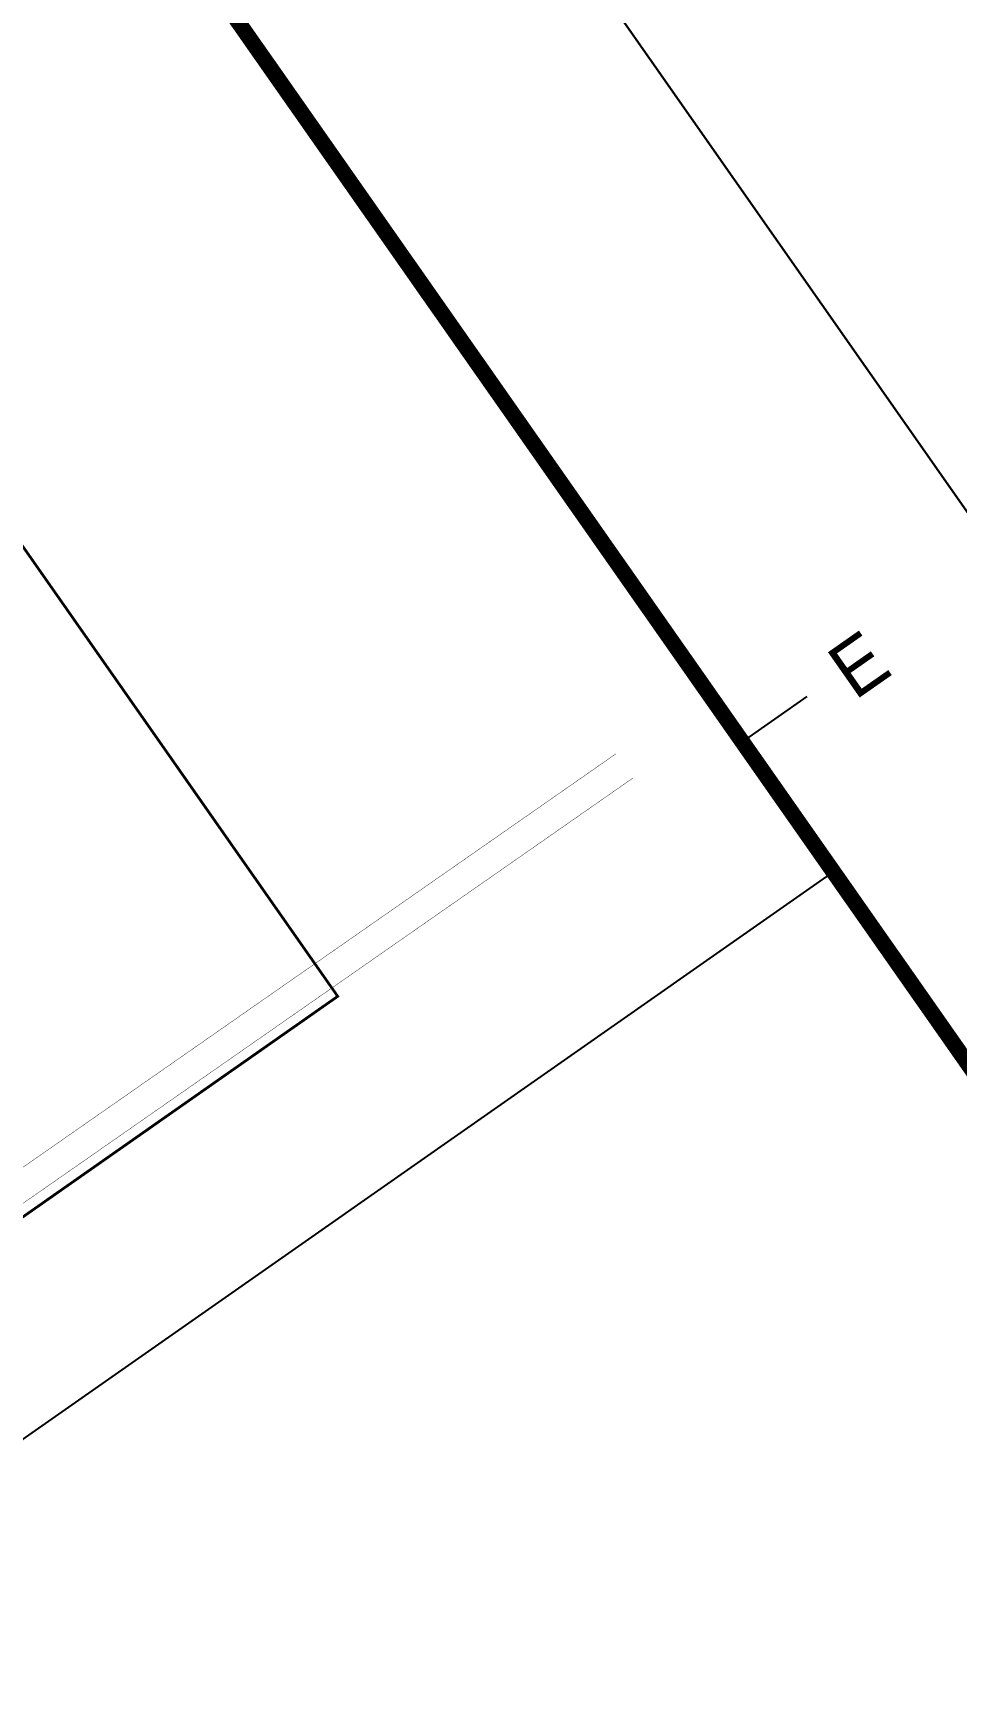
# Model space of a CAD drawing. Header units: millimetres. Extents: x 152904052 to 153933663, y 538271515 to 539240469.
# Drawn here: x 153683916 to 153742380, y 538951386 to 539056459 of the extents above; entities that cross this region are included whole.
import ezdxf

# ---------------------------------------------------------------- set-up
doc = ezdxf.new("R2010")
doc.units = ezdxf.units.MM
doc.linetypes.add('HIDDEN', pattern=[5.08, 2.54, -2.54])
doc.layers.add('BORD', color=7, linetype='Continuous')
doc.layers.add('e-wire', color=4, linetype='Continuous')
doc.styles.add('굴림', font='Gulim.ttf')

# ---------------------------------------------------------------- blocks, each defined once
blk = doc.blocks.new('SHEET')
at = {"layer": 'e-wire', "color": 1, "true_color": 0xff0000}
blk.add_lwpolyline([(0, 0), (841, 0), (841, -594), (0, -594)], close=True, dxfattribs=at)

msp = doc.modelspace()

# ---------------------------------------------------------------- linework, layer by layer
at = {"layer": 'BORD'}
msp.add_line((153728807.1, 539011588.3), (153732902.9, 539014456.2), dxfattribs=at)
for points in [[(153244756.3, 538271514.8), (153933663.1, 538753892.5), (153592958.7, 539240468.9), (152904051.9, 538758091.1)], [(153545158.5, 539012348.7), (153668031.3, 539098385.1), (153734561.4, 539003370.3), (153611688.6, 538917333.8)]]:
    msp.add_lwpolyline(points, close=True, dxfattribs=at)
at = {"layer": 'BORD', "const_width": 1000}
msp.add_lwpolyline([(153253763.5, 538302237.2), (152936002.2, 538756047.4), (153588047.2, 539212614.3), (153905808.6, 538758804)], close=True, dxfattribs=at)
at = {"layer": 'BORD', "color": 1, "linetype": 'HIDDEN', "ltscale": 2500, "const_width": 171.5}
msp.add_lwpolyline([(153569829.8, 539024908.5), (153645496, 539077931.7), (153703192.1, 538995480.2), (153627454.7, 538942405.2)], close=True, dxfattribs=at)
at = {"layer": 'BORD', "color": 8, "ltscale": 0.0008, "const_width": 25}
for points in [[(153680511.5, 538982735.7), (153720803.7, 539010836.5)], [(153671596.3, 538974232), (153721876.2, 539009298.6)]]:
    msp.add_lwpolyline(points, dxfattribs=at)

# ---------------------------------------------------------------- block references
at = {"color": 1, "xscale": 999.9999992168825, "yscale": 999.9999992168825, "zscale": 999.9999992168825, "rotation": 35.00000001815084}
msp.add_blockref('SHEET', (152904051.9, 538758091.1), dxfattribs=at)

# ---------------------------------------------------------------- texts
at = {"layer": 'BORD', "style": '굴림'}
msp.add_text('E', height=3500, rotation=34.999999, dxfattribs=at).set_placement((153735924.5, 539014182.6))

doc.saveas('drawing.dxf')
